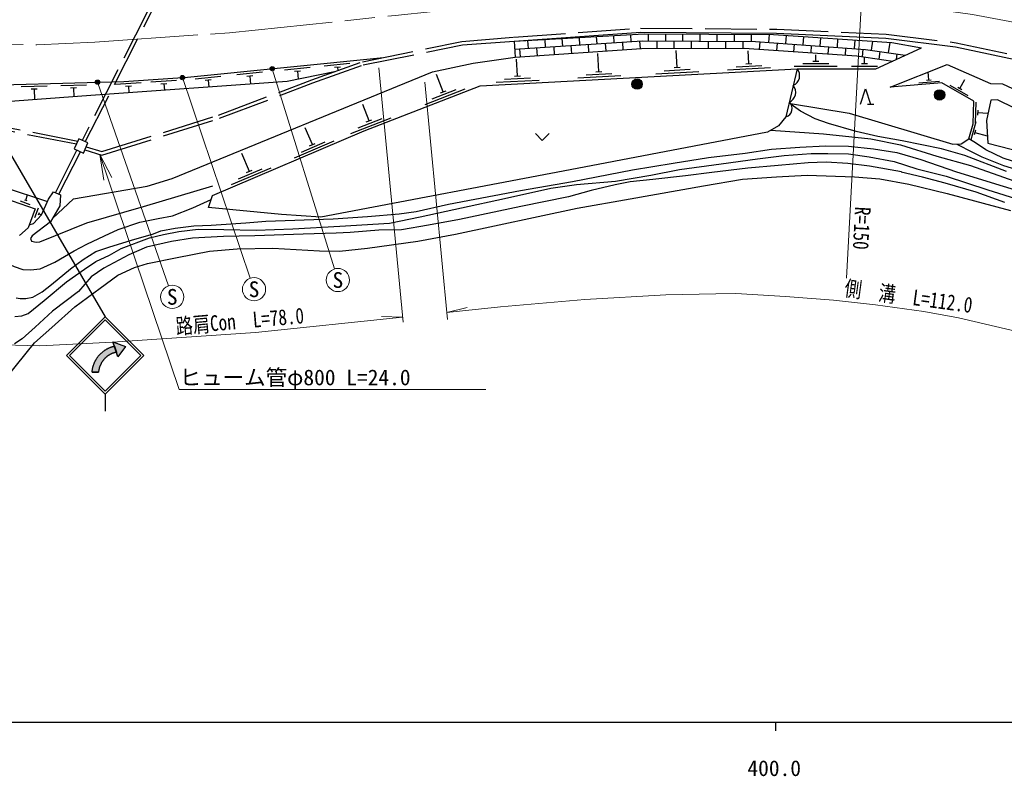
# Model space of a CAD drawing. Units: millimetres at full size, sheet at 1:1000; details may follow other scales. Extents: x 40000 to 680000, y 20000 to 380000.
# Drawn here: x 380062 to 494614, y 198715 to 286758 of the extents above; entities that cross this region are included whole.
import ezdxf
from ezdxf.enums import TextEntityAlignment as Align

# ---------------------------------------------------------------- set-up
doc = ezdxf.new("R2010")
doc.units = ezdxf.units.MM
doc.header["$LTSCALE"] = 1000
doc.linetypes.add('CHAIN', pattern=[18.5, 12, -1.5, 3.5, -1.5])
doc.linetypes.add('DASHED', pattern=[7.5, 6, -1.5])
for name, color, linetype, lineweight in [('M-BGD', 7, 'Continuous', 25), ('M-BMK', 2, 'CHAIN', 13), ('M-STR-HTXT', 7, 'Continuous', 13), ('M-STR-STRC', 7, 'Continuous', 25), ('M-TTL-BAND', 7, 'Continuous', 25)]:
    doc.layers.add(name, color=color, linetype=linetype, lineweight=lineweight)
doc.styles.add('ＭＳ ゴシック', font='')
doc.styles.get('ＭＳ ゴシック').set_extended_font_data('MS Gothic')

# ---------------------------------------------------------------- blocks, each defined once
blk = doc.blocks.new('open_arrow')
at = {"color": 0, "linetype": 'Continuous', "lineweight": -2}
blk.add_lwpolyline([(7.5, 1.25), (0, 0), (7.5, -1.25)], dxfattribs=at)

msp = doc.modelspace()

# ---------------------------------------------------------------- hatches: boundary and pattern name
at = {"layer": 'M-BGD'}
for points in [[(451290, 279265, -1), (452490, 279265, -1)], [(486490, 278002, -1), (487690, 278002, -1)]]:
    msp.add_hatch(color=256, dxfattribs=at).paths.add_polyline_path(points)
at = {"layer": 'M-STR-STRC'}
for points in [[(409660, 281177, -1), (409221, 280938, -0.41421), (409321, 281277, -0.41421)], [(389336, 279606, -1), (388897, 279367, -0.41421), (388997, 279706, -0.41421)], [(399212, 280148, -1), (398773, 279908, -0.41421), (398873, 280248, -0.41421)], [(391310, 248061), (391265, 248052), (391221, 248042), (391178, 248031), (391134, 248020), (391090, 248008), (391047, 247995), (391004, 247981), (390961, 247966), (390919, 247951), (390877, 247935), (390835, 247919), (390793, 247901), (390752, 247883), (390711, 247864), (390670, 247845), (390630, 247825), (390590, 247804), (390550, 247782), (390511, 247760), (390472, 247737), (390434, 247713), (390396, 247689), (390358, 247664), (390321, 247638), (390285, 247612), (390248, 247585), (390213, 247557), (390177, 247529), (390143, 247500), (390108, 247471), (390075, 247441), (390042, 247410), (390009, 247379), (389977, 247347), (389945, 247315), (389914, 247282), (389884, 247249), (389854, 247215), (389825, 247180), (389796, 247146), (389768, 247110), (389741, 247074), (389714, 247038), (389688, 247001), (389663, 246964), (389638, 246926), (389614, 246888), (389590, 246849), (389567, 246811), (389545, 246771), (389524, 246731), (389503, 246691), (389483, 246651), (389464, 246610), (389445, 246569), (389427, 246528), (389410, 246486), (389394, 246444), (389378, 246402), (389363, 246359), (389349, 246316), (389336, 246273), (389323, 246230), (389311, 246186), (389300, 246142), (389289, 246099), (389280, 246054), (389271, 246010), (389263, 245966), (389255, 245921), (389249, 245877), (389243, 245832), (389238, 245787), (389234, 245742), (389234, 245738), (388490, 245739), (388493, 245778), (388498, 245836), (388504, 245893), (388511, 245951), (388519, 246009), (388528, 246066), (388538, 246123), (388549, 246180), (388561, 246237), (388574, 246294), (388587, 246350), (388602, 246406), (388618, 246462), (388635, 246518), (388653, 246573), (388672, 246628), (388691, 246682), (388712, 246737), (388734, 246791), (388756, 246844), (388780, 246897), (388804, 246950), (388830, 247002), (388856, 247054), (388883, 247105), (388911, 247156), (388940, 247206), (388970, 247256), (389000, 247306), (389032, 247354), (389064, 247403), (389097, 247450), (389131, 247497), (389166, 247544), (389202, 247589), (389238, 247635), (389276, 247679), (389314, 247723), (389352, 247766), (389392, 247809), (389432, 247851), (389473, 247892), (389515, 247932), (389557, 247972), (389600, 248011), (389644, 248049), (389688, 248087), (389733, 248123), (389779, 248159), (389825, 248194), (389872, 248228), (389920, 248262), (389968, 248294), (390016, 248326), (390066, 248357), (390115, 248387), (390166, 248416), (390216, 248444), (390268, 248472), (390319, 248498), (390371, 248524), (390424, 248549), (390477, 248572), (390530, 248595), (390584, 248617), (390638, 248638), (390693, 248658), (390748, 248677), (390803, 248695), (390858, 248712), (390914, 248728), (390970, 248743), (391026, 248758), (391083, 248771), (390917, 249290), (392387, 248726), (391475, 247542)], [(391083, 248771), (391026, 248758), (390970, 248743), (390914, 248728), (390858, 248712), (390803, 248695), (390748, 248677), (390693, 248658), (390638, 248638), (390584, 248617), (390530, 248595), (390477, 248572), (390424, 248549), (390371, 248524), (390319, 248498), (390268, 248472), (390216, 248444), (390166, 248416), (390115, 248387), (390066, 248357), (390016, 248326), (389968, 248294), (389920, 248262), (389872, 248228), (389825, 248194), (389779, 248159), (389733, 248123), (389688, 248087), (389644, 248049), (389600, 248011), (389557, 247972), (389515, 247932), (389473, 247892), (389432, 247851), (389392, 247809), (389352, 247766), (389314, 247723), (389276, 247679), (389238, 247635), (389202, 247589), (389166, 247544), (389131, 247497), (389097, 247450), (389064, 247403), (389032, 247354), (389000, 247306), (388970, 247256), (388940, 247206), (388911, 247156), (388883, 247105), (388856, 247054), (388830, 247002), (388804, 246950), (388780, 246897), (388756, 246844), (388734, 246791), (388712, 246737), (388691, 246682), (388672, 246628), (388653, 246573), (388635, 246518), (388618, 246462), (388602, 246406), (388587, 246350), (388574, 246294), (388561, 246237), (388549, 246180), (388538, 246123), (388528, 246066), (388519, 246009), (388511, 245951), (388504, 245893), (388498, 245836), (388493, 245778), (388490, 245739), (389234, 245738), (389238, 245787), (389243, 245832), (389249, 245877), (389255, 245921), (389263, 245966), (389271, 246010), (389280, 246054), (389289, 246099), (389300, 246142), (389311, 246186), (389323, 246230), (389336, 246273), (389349, 246316), (389363, 246359), (389378, 246402), (389394, 246444), (389410, 246486), (389427, 246528), (389445, 246569), (389464, 246610), (389483, 246651), (389503, 246691), (389524, 246731), (389545, 246771), (389567, 246811), (389590, 246849), (389614, 246888), (389638, 246926), (389663, 246964), (389688, 247001), (389714, 247038), (389741, 247074), (389768, 247110), (389796, 247146), (389825, 247180), (389854, 247215), (389884, 247249), (389914, 247282), (389945, 247315), (389977, 247347), (390009, 247379), (390042, 247410), (390075, 247441), (390108, 247471), (390143, 247500), (390177, 247529), (390213, 247557), (390248, 247585), (390285, 247612), (390321, 247638), (390358, 247664), (390396, 247689), (390434, 247713), (390472, 247737), (390511, 247760), (390550, 247782), (390590, 247804), (390630, 247825), (390670, 247845), (390711, 247864), (390752, 247883), (390793, 247901), (390835, 247919), (390877, 247935), (390919, 247951), (390961, 247966), (391004, 247981), (391047, 247995), (391090, 248008), (391134, 248020), (391178, 248031), (391221, 248042), (391265, 248052), (391310, 248061)]]:
    msp.add_hatch(color=256, dxfattribs=at).paths.add_polyline_path(points)

# ---------------------------------------------------------------- linework, layer by layer
at = {"layer": 'M-BGD', "linetype": 'DASHED'}
for p, q in [((398275, 294309), (387318, 272718)), ((387693, 272550), (398776, 294321)), ((431496, 284201), (437562, 284727)), ((384242, 266621), (386704, 271583)), ((384603, 266462), (387126, 271394))]:
    msp.add_line(p, q, dxfattribs=at)
at = {"layer": 'M-BGD'}
for p, q in [((431572, 283827), (437594, 284260)), ((437594, 284260), (437701, 282381)), ((439146, 284348), (439206, 283422)), ((441143, 284463), (441202, 283551)), ((443140, 284577), (443198, 283681)), ((445137, 284691), (445194, 283811)), ((447133, 284805), (447190, 283941)), ((449130, 284919), (449185, 284070)), ((450183, 284135), (450241, 283254)), ((451127, 285034), (451181, 284200)), ((452179, 284265), (452236, 283393)), ((453182, 285121), (453178, 284281)), ((454178, 284276), (454175, 283408)), ((455182, 285108), (455178, 284272)), ((456178, 284268), (456175, 283411)), ((457182, 285095), (457178, 284264)), ((458178, 284259), (458175, 283414)), ((459182, 285082), (459178, 284255)), ((460178, 284251), (460175, 283418)), ((461182, 285069), (461178, 284246)), ((462178, 284242), (462175, 283421)), ((463182, 285056), (463178, 284238)), ((464178, 284234), (464175, 283424)), ((465182, 285043), (465178, 284229)), ((466177, 284190), (466112, 283304)), ((467241, 285029), (467174, 284117)), ((469239, 284925), (469169, 283971)), ((471234, 284790), (471164, 283825)), ((473230, 284656), (473158, 283679)), ((475225, 284521), (475153, 283533)), ((477221, 284386), (477148, 283387)), ((479288, 284247), (479137, 283194)), ((481289, 284112), (481117, 282911)), ((438209, 283357), (438269, 282420)), ((440204, 283487), (440265, 282559)), ((442200, 283616), (442260, 282698)), ((444196, 283746), (444255, 282837)), ((446192, 283876), (446250, 282976)), ((448188, 284006), (448245, 283115)), ((456535, 281201), (456429, 283179)), ((464889, 281649), (464809, 283147)), ((468172, 284044), (468108, 283170)), ((470166, 283898), (470103, 283035)), ((472161, 283752), (472099, 282901)), ((474156, 283606), (474094, 282766)), ((476150, 283460), (476090, 282632)), ((478145, 283314), (478082, 282450)), ((480127, 283052), (480002, 282179)), ((437961, 280205), (437857, 282153)), ((447456, 280714), (447343, 282822)), ((472335, 281947), (473035, 281947)), ((472685, 281947), (472685, 282649)), ((478345, 281642), (478345, 282413)), ((482107, 282769), (482015, 282125)), ((413843, 281198), (410858, 280898)), ((412729, 280784), (412032, 280715)), ((412381, 280749), (412474, 279822)), ((418488, 281664), (415503, 281365)), ((417373, 281251), (416677, 281181)), ((417025, 281216), (417064, 280833)), ((447107, 280695), (447806, 280733)), ((454071, 280468), (459064, 280736)), ((455053, 280821), (458049, 280982)), ((456186, 281182), (456885, 281220)), ((462425, 280916), (467418, 281184)), ((463408, 281269), (466403, 281430)), ((464540, 281630), (465239, 281668)), ((470184, 281349), (475184, 281345)), ((471184, 281648), (474184, 281646)), ((476845, 281343), (479845, 281341)), ((477995, 281642), (478695, 281642)), ((485840, 279754), (485765, 280677)), ((398320, 279682), (395327, 279482)), ((403448, 280154), (400463, 279854)), ((402334, 279741), (401637, 279671)), ((401985, 279706), (402065, 278910)), ((408295, 280641), (405310, 280341)), ((407181, 280227), (406485, 280158)), ((406833, 280192), (406927, 279254)), ((429338, 278361), (428544, 280396)), ((435497, 279472), (440490, 279739)), ((436479, 279825), (439475, 279985)), ((437612, 280186), (438311, 280223)), ((444992, 279981), (449985, 280249)), ((445974, 280334), (448970, 280495)), ((484663, 279418), (487055, 279612)), ((485561, 279732), (486119, 279777)), ((489442, 278753), (490033, 279798)), ((383245, 279022), (380246, 278938)), ((382104, 278690), (381404, 278670)), ((381754, 278680), (381788, 277454)), ((387830, 279150), (384832, 279066)), ((386689, 278818), (385990, 278798)), ((386339, 278808), (386368, 277793)), ((394190, 279406), (391197, 279205)), ((393063, 279030), (392364, 278983)), ((392714, 279006), (392764, 278252)), ((397193, 279306), (396494, 279259)), ((396843, 279283), (396893, 278544)), ((427228, 276892), (431885, 278711)), ((428050, 277536), (430845, 278627)), ((429012, 278233), (429664, 278488)), ((488279, 279135), (490368, 277953)), ((489198, 278891), (489686, 278615)), ((420714, 274993), (419973, 276890)), ((478682, 276926), (479435, 276926)), ((491313, 277151), (491219, 274753)), ((491517, 276222), (491495, 275663)), ((418603, 273525), (423261, 275344)), ((419426, 274168), (422220, 275259)), ((420388, 274866), (421040, 275120)), ((491506, 275942), (492736, 275894)), ((414115, 272223), (413286, 274175)), ((491283, 274863), (490711, 272760)), ((491273, 273912), (491126, 273371)), ((412049, 270693), (416651, 272647)), ((491200, 273642), (492637, 273251)), ((412852, 271360), (415613, 272533)), ((413793, 272086), (414438, 272359)), ((406781, 269109), (405903, 271177)), ((404714, 267579), (409316, 269533)), ((405517, 268246), (408279, 269419)), ((406459, 268972), (407103, 269245)), ((380640, 265793), (380905, 265701)), ((380773, 265747), (380986, 266358)), ((383865, 263617), (386333, 265909)), ((380107, 265661), (381240, 265266)), ((382193, 264826), (381791, 263695)), ((382322, 264292), (382228, 264028)), ((382275, 264160), (382586, 264049))]:
    msp.add_line(p, q, dxfattribs=at)
at = {"layer": 'M-BGD', "linetype": 'DASHED'}
for points in [[(437562, 284727), (452306, 285789), (468130, 285644), (480860, 285082), (489029, 284081), (497280, 282317), (503701, 280703), (510557, 278331), (519871, 274825), (528005, 271206), (532562, 268605)], [(387800, 271968), (389633, 271404), (403180, 275643), (414034, 279750), (419933, 281858), (431496, 284201)], [(345192, 283374), (348285, 281408), (366238, 276273), (386660, 272309)], [(387643, 271617), (389634, 271004), (403305, 275282), (414166, 279392), (420035, 281489), (431572, 283827)], [(358021, 279020), (366870, 276529), (386807, 272636)]]:
    msp.add_lwpolyline(points, dxfattribs=at)
at = {"layer": 'M-BGD'}
for points in [[(437594, 284260), (452321, 285320), (468117, 285176), (480821, 284615), (488951, 283618), (497174, 281861), (503567, 280254), (510398, 277890), (519693, 274392), (527798, 270785), (532708, 268137), (537228, 265425)], [(337261, 284955), (345256, 280583), (350050, 278283), (357905, 274900), (363959, 272426), (371717, 269500), (378121, 267290), (383285, 265610)], [(437594, 284260), (452713, 285124), (467742, 285026), (481535, 284095), (484976, 283499)], [(437647, 283320), (452463, 284284), (465673, 284227), (478466, 283290), (483097, 282627)], [(336779, 284011), (341987, 281043), (350002, 276693), (356519, 273521), (357733, 273865), (364582, 271003), (376482, 266607), (381844, 264738), (381054, 262518), (380033, 261646)], [(345580, 283746), (354932, 281243), (372246, 279014), (392186, 279572), (399583, 280068), (422406, 282359)], [(470509, 281049), (469211, 275448), (468344, 274404), (467060, 273674), (444902, 269458), (415100, 263779), (410516, 264080), (402020, 264902), (402480, 266305), (420147, 273806), (433633, 279071), (470509, 281049), (479679, 281041), (484976, 283499)], [(437701, 282381), (452409, 283405), (464330, 283425), (477442, 282541), (481633, 281948)], [(386333, 265909), (394897, 267396), (397808, 268267), (428087, 280699), (432836, 281679), (437701, 282381)], [(416687, 280698), (411189, 279555), (388343, 277939), (373713, 276856), (366493, 277926), (358021, 279020)], [(481332, 278906), (487949, 281550), (493013, 279341), (494385, 279300), (503990, 274849), (513348, 269991), (517810, 266196), (522950, 261128), (529515, 253473), (536118, 245088), (541226, 238129)], [(469727, 277019), (476576, 275862), (488607, 272260), (489609, 272309), (490498, 272889), (490975, 274646), (491078, 277276), (487334, 279394), (481332, 278906)], [(477895, 276926), (478477, 278708), (479060, 276926)], [(494869, 269077), (490019, 270951), (487295, 271730), (482725, 272658), (479918, 273167), (477382, 273748), (474149, 274693), (472618, 275226), (470913, 276109), (469815, 276879)], [(467453, 273897), (473564, 273483), (479084, 272906), (482528, 272184), (486750, 270895), (486750, 270870), (490684, 269793), (494523, 268431), (501429, 265987), (505249, 264817), (509074, 263029), (513343, 260562), (515531, 259069), (519372, 255401), (523395, 251821), (526650, 248600), (529047, 245658), (530401, 243941)], [(440064, 273500), (440859, 272704), (441655, 273500)], [(540261, 236948), (539480, 238174), (535847, 242342), (533411, 245326), (531025, 248070), (527916, 251665), (525667, 254099), (523066, 256765), (520606, 258726), (518862, 260123), (516912, 261551), (514166, 263164), (510334, 265320), (507502, 266611), (503289, 268175), (499890, 269299), (497517, 269684), (494473, 270640), (492448, 271608), (491280, 272415), (490498, 272889)], [(379634, 254397), (380105, 254311), (380779, 254296), (381598, 254477), (382679, 255078), (383758, 255954), (385955, 257774), (387439, 258863), (388912, 259792), (390423, 260271), (393080, 261086), (395638, 261824), (396475, 262188), (398160, 262497), (400340, 262771), (402343, 262862), (406370, 263108), (408683, 263299), (416521, 263595), (420529, 263873), (424204, 264174), (426195, 264419), (429961, 265296), (438343, 266896), (444375, 267946), (451357, 269299), (456089, 270067), (460207, 270738), (464481, 271245), (467521, 271676), (470820, 271930), (473797, 272081), (476483, 272043), (479377, 271739), (482101, 271296), (484888, 270473), (489037, 269065), (494463, 267404), (498277, 266214)], [(489108, 272284), (490923, 271326), (492016, 270798), (494514, 269786), (496910, 269067), (499801, 268137), (502279, 267207), (504159, 266330), (507590, 264763), (511200, 263044), (514612, 261278), (516068, 260384), (517442, 259336), (520673, 256791), (524800, 252425), (530545, 246290), (535777, 240536), (539553, 236082)], [(379496, 252232), (380301, 252284), (381055, 252578), (382918, 254076), (385519, 256243), (387590, 257743), (388924, 258623), (390508, 259376), (391859, 260119), (395162, 261360), (396789, 261780), (398576, 262113), (400842, 262378), (403814, 262361), (407576, 262276), (411822, 262407), (417296, 262713), (423099, 263097), (426657, 263802), (431447, 264862), (436477, 265965), (441867, 267150), (444827, 267563), (449396, 267977), (453497, 268682), (456809, 269326), (461675, 269972), (465913, 270570), (469011, 270969), (472139, 271168), (474087, 271183), (476479, 271153), (478878, 270815), (481807, 270248), (484429, 269405), (487867, 268561), (492702, 266965), (496551, 265770)], [(494670, 265493), (491344, 266670), (487733, 267724), (485086, 268426), (482614, 269006), (482668, 269047), (478920, 269711), (476408, 270008), (473895, 270197), (471802, 270116), (468309, 269805), (464784, 269481), (460604, 268967), (457511, 268602), (453725, 268156), (451077, 267886), (449335, 267535), (446562, 266898), (443928, 266129), (438372, 265019), (431241, 263495), (427624, 262837), (424470, 262322), (421851, 262262), (418519, 261989), (416878, 261929), (413032, 261808), (407407, 261594), (403758, 261534), (400181, 261337), (397712, 260943), (394831, 260306), (392772, 259383), (389847, 257852), (388378, 256839), (386906, 255110), (383860, 252837), (381853, 250962), (380336, 249626), (379444, 249053)], [(378574, 245177), (381794, 249155), (383812, 250958), (386483, 253333), (389422, 255528), (391489, 257018), (393425, 257924), (394925, 258384), (398402, 259097), (402156, 259804), (405380, 260099), (409507, 260179), (414960, 259850), (417276, 259838), (420545, 260179), (426364, 260998), (430757, 261803), (444926, 264808), (451104, 265905), (459605, 267434), (464168, 268199), (468093, 268480), (471692, 268660), (477174, 268487), (480128, 268236), (483521, 267608), (487964, 266524), (495321, 264550)], [(381179, 262871), (381662, 263058), (382592, 264056), (383395, 265857), (384002, 266727), (384824, 266365), (384716, 265084), (383649, 263243), (381509, 261614), (381303, 261304), (381454, 260968), (381982, 260852), (382400, 260927), (387882, 263128), (394460, 265015), (402518, 267416)], [(372721, 263993), (373863, 262291), (375834, 260575), (377114, 259524), (378504, 258482), (379426, 258029), (380421, 257703), (381327, 257665), (382457, 257769), (384132, 258524), (386406, 259878), (387867, 260638), (389915, 261603), (391531, 262340), (394042, 263185), (396169, 263624), (397857, 263945), (400219, 264871), (402331, 265850)]]:
    msp.add_lwpolyline(points, dxfattribs=at)
for points in [[(492678, 272375), (503558, 269609), (510100, 267466), (510410, 268299), (510330, 269235), (509418, 269762), (502049, 273395), (497769, 275482), (493828, 277426), (493048, 277386), (492554, 275028)], [(386396, 271722), (387472, 271238), (388000, 272412), (386924, 272895)]]:
    msp.add_lwpolyline(points, close=True, dxfattribs=at)
for centre in [(451890, 279265), (487090, 278002)]:
    msp.add_circle(centre, 600, dxfattribs=at)
for centre, radius, start, end in [((469552, 280244), 1250, 293.82866, 40.08886), ((469101, 278296), 1250, 293.82866, 40.08886), ((468922, 276413), 1007, 286.69027, 47.22726)]:
    msp.add_arc(centre, radius, start, end, dxfattribs=at)
at = {"layer": 'M-BMK'}
msp.add_lwpolyline([(368462, 284214), (382058, 283827), (388798, 284160), (404476, 285244), (423755, 287244), (432675, 288194), (443291, 289096), (453817, 289722), (460636, 289874), (464291, 289883), (471465, 289488), (478006, 288982), (483912, 288326), (490924, 287369), (496493, 286302)], dxfattribs=at)
at = {"layer": 'M-STR-HTXT'}
for p, q in [((478006, 288982), (476259, 256687)), ((409440, 281057), (416683, 257753)), ((421854, 281174), (424666, 251570)), ((398993, 280028), (406892, 256671)), ((389117, 279486), (397364, 255780)), ((427197, 279473), (429831, 251873)), ((429753, 252685), (432134, 253282)), ((424611, 252145), (422158, 252234))]:
    msp.add_line(p, q, dxfattribs=at)
for points in [[(273896, 280508), (279395, 276879), (288215, 271695), (294733, 268378), (302370, 264792), (308252, 262344), (313979, 260075), (319752, 258036), (327134, 255779), (333384, 254208), (343906, 251874), (352362, 250606), (361803, 249571), (366837, 249246), (382424, 248802), (390869, 249219), (407490, 250369), (424611, 252145)], [(389367, 271087), (398597, 243729), (434293, 243729)], [(429753, 252685), (436010, 253351), (445813, 254184), (455248, 254745), (461067, 254875), (463369, 254881), (469152, 254562), (474723, 254131), (479615, 253588), (485260, 252818), (489271, 252049), (495396, 250640), (499416, 249537), (504154, 248023), (507100, 246863), (514653, 243717), (519144, 241415), (519950, 240987)]]:
    msp.add_lwpolyline(points, dxfattribs=at)
for centre in [(417083, 256464), (407325, 255392), (397808, 254505)]:
    msp.add_circle(centre, 1350, dxfattribs=at)
at = {"layer": 'M-STR-STRC'}
for p, q in [((374345, 279073), (390010, 252193)), ((385510, 247693), (390010, 252193)), ((394511, 247692), (390010, 252193)), ((385864, 247693), (390010, 251839)), ((394157, 247692), (390010, 251839)), ((391475, 247542), (390917, 249290)), ((390917, 249290), (392387, 248726)), ((392387, 248726), (391475, 247542)), ((385510, 247693), (390010, 243192)), ((385864, 247693), (390010, 243546)), ((390010, 243546), (394157, 247692)), ((390011, 243192), (394511, 247692)), ((388490, 245739), (389234, 245738)), ((390010, 243192), (390010, 241192))]:
    msp.add_line(p, q, dxfattribs=at)
for points in [[(391083, 248771), (391310, 248061), (391265, 248052), (391221, 248042), (391178, 248031), (391134, 248020), (391090, 248008), (391047, 247995), (391004, 247981), (390961, 247966), (390919, 247951), (390877, 247935), (390835, 247919), (390793, 247901), (390752, 247883), (390711, 247864), (390670, 247845), (390630, 247825), (390590, 247804), (390550, 247782), (390511, 247760), (390472, 247737), (390434, 247713), (390396, 247689), (390358, 247664), (390321, 247638), (390285, 247612), (390248, 247585), (390213, 247557), (390177, 247529), (390143, 247500), (390108, 247471), (390075, 247441), (390042, 247410), (390009, 247379), (389977, 247347), (389945, 247315), (389914, 247282), (389884, 247249), (389854, 247215), (389825, 247180), (389796, 247146), (389768, 247110), (389741, 247074), (389714, 247038), (389688, 247001), (389663, 246964), (389638, 246926), (389614, 246888), (389590, 246849), (389567, 246811), (389545, 246771), (389524, 246731), (389503, 246691), (389483, 246651), (389464, 246610), (389445, 246569), (389427, 246528), (389410, 246486), (389394, 246444), (389378, 246402), (389363, 246359), (389349, 246316), (389336, 246273), (389323, 246230), (389311, 246186), (389300, 246142), (389289, 246099), (389280, 246054), (389271, 246010), (389263, 245966), (389255, 245921), (389249, 245877), (389243, 245832), (389238, 245787), (389234, 245742), (389234, 245738), (388490, 245739), (388493, 245778), (388498, 245836), (388504, 245893), (388511, 245951), (388519, 246009), (388528, 246066), (388538, 246123), (388549, 246180), (388561, 246237), (388574, 246294), (388587, 246350), (388602, 246406), (388618, 246462), (388635, 246518), (388653, 246573), (388672, 246628), (388691, 246682), (388712, 246737), (388734, 246791), (388756, 246844), (388780, 246897), (388804, 246950), (388830, 247002), (388856, 247054), (388883, 247105), (388911, 247156), (388940, 247206), (388970, 247256), (389000, 247306), (389032, 247354), (389064, 247403), (389097, 247450), (389131, 247497), (389166, 247544), (389202, 247589), (389238, 247635), (389276, 247679), (389314, 247723), (389352, 247766), (389392, 247809), (389432, 247851), (389473, 247892), (389515, 247932), (389557, 247972), (389600, 248011), (389644, 248049), (389688, 248087), (389733, 248123), (389779, 248159), (389825, 248194), (389872, 248228), (389920, 248262), (389968, 248294), (390016, 248326), (390066, 248357), (390115, 248387), (390166, 248416), (390216, 248444), (390268, 248472), (390319, 248498), (390371, 248524), (390424, 248549), (390477, 248572), (390530, 248595), (390584, 248617), (390638, 248638), (390693, 248658), (390748, 248677), (390803, 248695), (390858, 248712), (390914, 248728), (390970, 248743), (391026, 248758)], [(390917, 249290), (392387, 248726), (391475, 247542)], [(390917, 249290), (392387, 248726), (391475, 247542)], [(391083, 248771), (390917, 249290), (392387, 248726), (391475, 247542), (391310, 248061)]]:
    msp.add_lwpolyline(points, close=True, dxfattribs=at)
for centre in [(409440, 281057), (389117, 279486), (398993, 280028)]:
    msp.add_circle(centre, 250, dxfattribs=at)
at = {"layer": 'M-TTL-BAND'}
for p, q in [((40000, 205000), (579000, 205000)), ((468000, 205000), (468000, 204000))]:
    msp.add_line(p, q, dxfattribs=at)

# ---------------------------------------------------------------- block references
at = {"layer": 'M-STR-HTXT', "xscale": 400, "yscale": 400, "rotation": 288.6}
msp.add_blockref('open_arrow', (389367, 271087), dxfattribs=at)

# ---------------------------------------------------------------- texts
at = {"layer": 'M-STR-HTXT', "style": 'ＭＳ ゴシック', "width": 0.8}
for s, rotation, p in [('R=150', 266.903, (476577, 262567)), ('側\u3000溝\u3000L=112.0', 352.235, (483273, 253089)), ('路肩Con  L=78.0 ', 5.03, (406298, 250286))]:
    msp.add_text(s, height=1833, rotation=rotation, dxfattribs=at).set_placement(p, align=Align.BOTTOM_CENTER)
at = {"layer": 'M-STR-HTXT', "style": 'ＭＳ ゴシック'}
for p in [(417083, 256464), (397808, 254505), (407325, 255392)]:
    msp.add_text('S', height=1833, dxfattribs=at).set_placement(p, align=Align.MIDDLE_CENTER)
msp.add_text('ヒューム管φ800 L=24.0', height=1833, dxfattribs=at).set_placement((398671, 245134), align=Align.MIDDLE_LEFT)
at = {"layer": 'M-TTL-BAND', "style": 'ＭＳ ゴシック'}
msp.add_text('400.0', height=1833, dxfattribs=at).set_placement((467844, 198195), align=Align.BOTTOM_CENTER)

doc.saveas('drawing.dxf')
